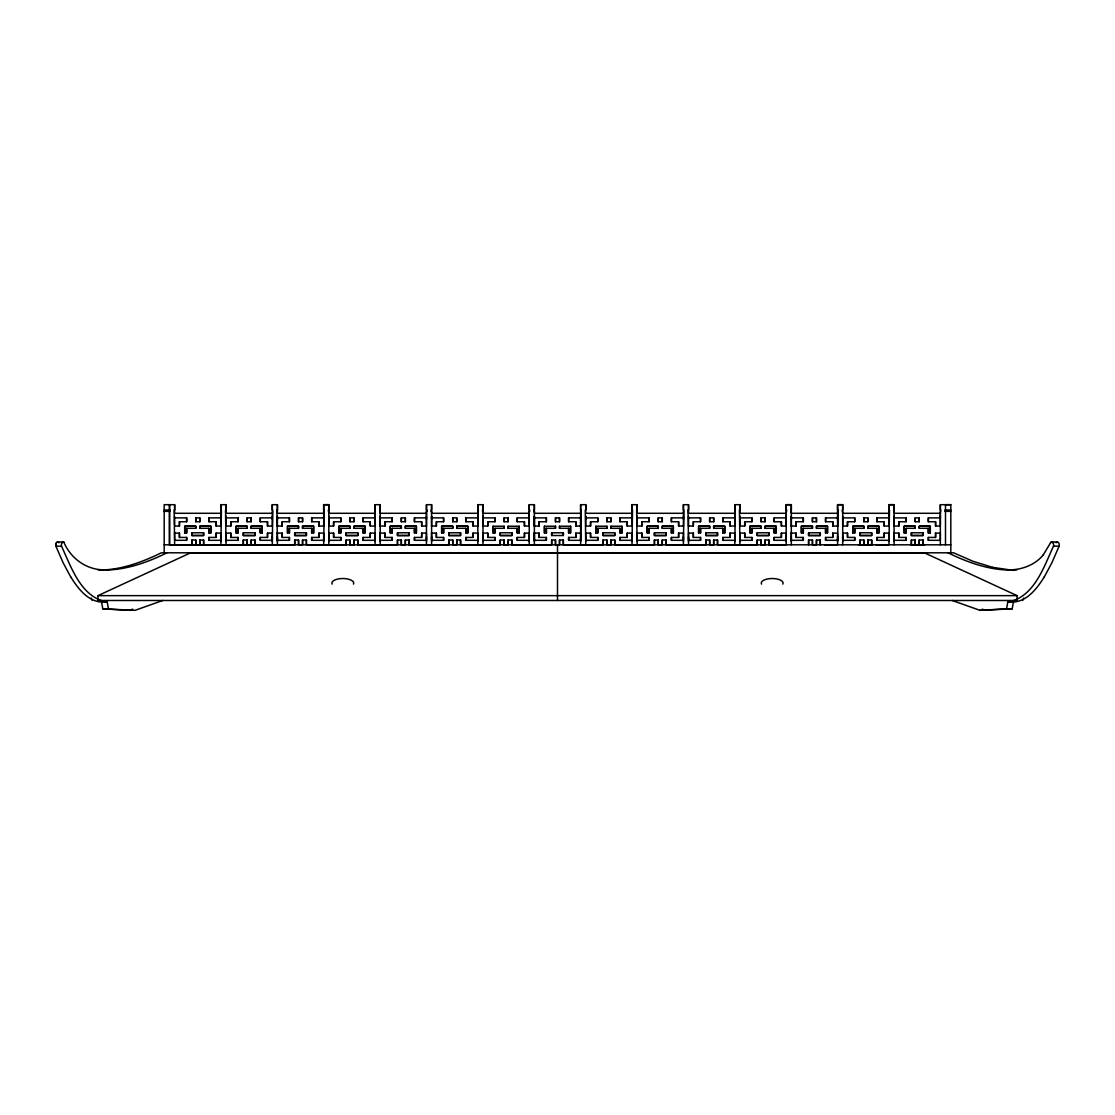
<?xml version="1.0" encoding="UTF-8"?>
<svg xmlns="http://www.w3.org/2000/svg" width="1115" height="1115" viewBox="0 0 1115 1115"><rect width="100%" height="100%" fill="white"/><g stroke="black" fill="none" stroke-linecap="round" stroke-linejoin="round"><path stroke-width="1.5" d="M97.939 595.647L97.939 600.483L1017.061 600.483L1017.061 595.647L925.185 553.193L189.829 553.193L97.939 595.647L1017.061 595.647M164.184 552.803L164.184 504.677L174.651 504.691L174.651 513.29L220.895 513.29L220.937 519.297M791.316 544.803L791.329 504.691L786.187 504.691L786.187 544.803L768.904 544.803L768.904 540.008L765.071 540.008L765.071 544.803L761.043 544.803L761.043 540.008L757.21 540.008L757.21 544.803L717.516 544.803L717.516 540.008L713.67 540.008L713.684 544.803L709.656 544.803L709.656 540.008L705.823 540.008L705.823 544.803L666.129 544.803L666.129 540.008L662.282 540.008L662.282 544.803L658.268 544.803L658.268 540.008L654.435 540.008L654.435 544.803L614.741 544.803L614.741 540.008L610.895 540.008L610.895 544.803L606.881 544.803L606.881 540.008L603.048 540.008L603.048 544.803L563.34 544.803L563.34 540.008L559.507 540.008L559.507 544.803L555.493 544.803L555.493 540.008L551.66 540.008L551.66 544.803L511.952 544.803L511.952 540.008L508.119 540.008L508.119 544.803L504.105 544.803L504.105 540.008L500.259 540.008L500.259 544.803L460.565 544.789L460.565 540.008L456.732 540.008L456.732 544.803L452.718 544.803L452.718 540.008L448.871 540.008L448.871 544.803L409.177 544.789L409.177 540.008L405.344 540.008L405.344 544.789L401.33 544.789L401.33 540.008L397.484 540.008L397.484 544.789L357.79 544.803L357.79 540.008L353.957 540.008L353.957 544.803L349.929 544.803L349.929 540.008L346.096 540.008L346.096 544.803L306.402 544.803L306.402 540.008L302.555 540.008L302.555 544.803L298.541 544.803L298.541 540.008L294.708 540.008L294.708 544.803L169.508 544.803L169.508 504.691L169.508 510.029M174.135 510.015L174.651 544.803M174.609 532.51L174.651 540.148M174.609 524.872L174.637 516.287M174.651 540.315L186.651 540.301L186.651 537.43L179.431 537.43L179.431 533.095L174.651 533.109M174.651 526.043L179.431 526.029L179.445 521.736L186.651 521.736L186.651 517.876L174.651 517.89M184.714 532.942L184.714 526.224L195.766 526.224L195.766 528.301L186.651 528.301L186.651 532.942L184.714 532.942L184.714 526.238L195.766 526.238L195.766 528.301M186.651 540.301L186.651 537.43M186.651 532.942L186.651 528.287M191.933 540.008L191.933 544.789L191.933 540.008L195.766 540.008L195.766 544.803L195.766 540.008M191.933 532.789L191.933 535.521L203.627 535.521L203.627 532.789L191.933 532.789L191.933 535.521L203.627 535.521L203.613 532.789M195.766 521.736L195.766 517.876L199.78 517.876L199.78 521.736L195.766 521.736L195.766 517.89M199.78 540.008L199.78 544.789L199.78 540.008L203.613 540.008L203.627 544.803L203.613 540.008M199.78 528.301L199.78 526.224L210.833 526.224L210.833 532.942L208.895 532.942L208.895 528.301L199.78 528.301L199.78 526.238L210.833 526.238L210.833 532.942M220.895 540.301L208.895 540.315L208.895 537.43L216.115 537.43L216.115 533.095L220.895 533.095L220.895 541.444M208.895 532.942L208.895 528.301M220.895 526.029L216.115 526.029L216.115 521.736L208.895 521.736L208.895 517.876L220.895 517.876M220.895 526.392L220.895 516.357M220.895 513.29L220.895 504.691L226.038 504.691L226.038 513.29L272.297 513.29L272.325 519.297M220.895 510.015L220.895 504.691M225.523 510.015L226.038 544.803M226.038 541.458L225.997 532.51M226.038 526.405L226.038 516.37M226.038 540.315L238.039 540.301L238.039 537.444L230.833 537.444L230.833 533.095L226.038 533.109M226.038 526.043L230.833 526.029L230.833 521.736L238.039 521.736L238.039 517.876L226.038 517.89M236.101 532.942L236.101 526.224L247.154 526.224L247.154 528.301L238.039 528.301L238.039 532.942L236.101 532.942L236.101 526.238L247.154 526.238L247.154 528.301M238.039 540.301L238.039 537.43M238.039 532.942L238.039 528.287M243.321 540.008L243.321 544.789L243.321 540.008L247.154 540.008L247.154 544.803L247.154 540.008M243.321 532.789L243.321 535.521L255.014 535.521L255.014 532.789L243.321 532.789L243.321 535.521L255.014 535.521L255.014 532.789M247.154 521.736L247.154 517.876L251.168 517.876L251.168 521.736L247.154 521.75L247.154 517.89M251.168 540.008L251.168 544.789L251.168 540.008L255.014 540.008L255.014 544.803L255.014 540.008M251.168 528.301L251.168 526.224L262.22 526.224L262.22 532.942L260.283 532.942L260.283 528.301L251.168 528.301L251.168 526.238L262.22 526.238L262.22 532.942M272.283 540.301L260.283 540.315L260.283 537.43L267.502 537.43L267.502 533.095L272.283 533.095L272.283 541.458M260.283 532.942L260.283 528.301M272.283 526.029L267.502 526.043L267.502 521.736L260.283 521.75L260.297 517.876L272.297 517.876M272.283 526.405L272.297 516.357M272.297 513.29L272.283 504.691L277.426 504.691L277.426 513.29L323.685 513.29L323.712 519.297M272.297 510.015L272.297 504.691M276.91 510.015L277.426 544.803M277.426 541.458L277.384 532.51M277.426 526.405L277.426 516.37M277.426 540.315L289.426 540.301L289.426 537.43L282.22 537.43L282.22 533.095L277.426 533.109M277.426 526.043L282.22 526.029L282.22 521.736L289.426 521.736L289.426 517.876L277.426 517.89M287.503 532.942L287.503 526.224L298.541 526.224L298.541 528.301L289.426 528.301L289.426 532.942L287.503 532.942L287.503 526.238L298.541 526.238L298.541 528.301M289.426 540.301L289.426 537.43M289.426 532.942L289.426 528.301M294.708 544.789L294.708 540.008M294.708 532.789L294.708 535.521L306.402 535.521L306.402 532.789L294.708 532.789L294.708 535.521L306.402 535.521L306.402 532.789M298.541 544.789L298.541 540.008M298.541 521.736L298.541 517.876L302.569 517.876L302.569 521.736L298.541 521.736L298.541 517.89M302.555 544.789L302.555 540.008M302.555 528.301L302.555 526.224L313.608 526.224L313.608 532.942L311.684 532.942L311.684 528.301L302.555 528.301L302.555 526.238L313.608 526.238L313.608 532.942M306.402 544.789L306.402 540.008M323.685 540.301L311.684 540.315L311.684 537.43L318.89 537.43L318.89 533.095L323.685 533.095L323.685 541.458M311.684 532.942L311.684 528.301M323.685 526.029L318.89 526.029L318.89 521.736L311.684 521.736L311.684 517.876L323.685 517.876M323.685 526.405L323.685 516.37M323.685 513.29L323.671 504.691L328.813 504.691L328.813 544.803M323.685 510.015L323.685 504.691L328.813 504.691L328.813 510.015M328.312 510.015L328.813 513.29L375.072 513.29L375.1 519.297M328.813 541.458L328.786 532.51M328.813 526.405L328.813 516.37M328.813 540.315L340.814 540.301L340.814 537.43L333.608 537.43L333.608 533.095L328.813 533.095M328.813 526.029L333.608 526.029L333.608 521.736L340.814 521.736L340.814 517.876L328.813 517.89M338.89 532.942L338.89 526.224L349.929 526.224L349.929 528.301L340.814 528.301L340.814 532.942L338.89 532.942L338.89 526.224L349.929 526.224L349.929 528.301M340.814 540.301L340.814 537.43M340.814 532.942L340.814 528.301M346.096 544.789L346.096 540.008M346.096 532.789L346.096 535.521L357.79 535.521L357.79 532.789L346.096 532.789L346.096 535.521L357.79 535.521L357.79 532.789M349.929 544.789L349.929 540.008M349.929 521.736L349.929 517.876L353.957 517.876L353.957 521.736L349.929 521.736L349.929 517.876M353.957 544.789L353.957 540.008M353.957 528.301L353.957 526.224L364.995 526.224L364.995 532.942L363.072 532.942L363.072 528.301L353.957 528.301L353.957 526.224L364.995 526.224M357.79 544.789L357.79 540.008M375.072 540.301L363.072 540.301L363.072 537.43L370.278 537.43L370.278 533.095L375.072 533.095L375.072 541.444M363.072 532.942L363.072 528.301M375.072 526.029L370.278 526.029L370.278 521.736L363.072 521.736L363.072 517.876L375.072 517.876M364.995 532.942L364.995 526.224M375.072 526.392L375.072 516.37M375.072 513.29L375.072 504.691L380.215 504.691L380.201 544.803M375.072 504.691L375.072 544.803M380.201 541.444L380.173 532.524M380.201 526.405L380.201 516.37M380.201 540.301L392.201 540.301L392.201 537.43L384.996 537.43L384.996 533.095L380.201 533.095M380.201 526.029L384.996 526.029L384.996 521.736L392.201 521.736L392.201 517.876L380.201 517.876M390.278 532.942L390.278 526.224L401.316 526.224L401.33 528.301L392.201 528.301L392.201 532.942L390.278 532.942L390.278 526.224L401.33 526.224L401.316 528.287M392.201 540.301L392.201 537.43M392.201 532.942L392.201 528.301M397.484 544.789L397.484 540.008M397.484 532.789L397.484 535.521L409.177 535.521L409.177 532.789L397.484 532.789L397.484 535.521L409.177 535.507L409.177 532.789M401.316 544.789L401.33 540.008M401.33 521.736L401.33 517.876L405.344 517.876L405.344 521.736L401.316 521.736L401.316 517.876M405.344 544.789L405.344 540.008M405.344 528.301L405.344 526.224L416.383 526.224L416.383 532.942L414.459 532.942L414.459 528.287L405.344 528.287L405.344 526.224L416.383 526.224L416.383 532.942M409.177 544.803L409.177 540.008M426.46 540.301L414.459 540.301L414.459 537.43L421.665 537.43L421.665 533.095L426.46 533.095L426.46 541.458M414.459 532.942L414.459 528.301M426.46 526.029L421.665 526.029L421.665 521.736L414.459 521.736L414.459 517.876L426.46 517.876M426.46 526.405L426.46 516.37M426.488 519.283L426.46 504.677L431.603 504.691L431.603 544.803M426.46 510.015L426.46 504.691M431.087 511.353L431.087 510.015M431.603 541.458L431.561 532.524M431.603 526.405L431.603 516.37M431.603 511.353L431.603 513.29L477.847 513.29L477.889 519.297M431.603 540.301L443.589 540.301L443.603 537.43L436.383 537.43L436.383 533.095L431.603 533.095M431.589 526.029L436.383 526.029L436.383 521.736L443.603 521.736L443.603 517.876L431.589 517.876M441.665 532.942L441.665 526.224L452.718 526.224L452.718 528.301L443.589 528.301L443.589 532.942L441.665 532.942L441.665 526.224L452.718 526.224L452.718 528.301M443.589 540.301L443.603 537.43M443.603 532.942L443.603 528.301M448.871 544.803L448.871 540.008M448.871 532.789L448.871 535.521L460.565 535.521L460.565 532.789L448.871 532.789L448.871 535.521L460.565 535.521L460.565 532.789M452.718 544.803L452.718 540.008M452.718 521.736L452.718 517.876L456.732 517.876L456.732 521.736L452.718 521.736L452.718 517.876M456.732 544.803L456.732 540.008M456.732 528.301L456.732 526.224L467.784 526.224L467.784 532.942L465.847 532.942L465.847 528.301L456.732 528.301L456.732 526.224M460.565 544.803L460.565 540.008M477.847 540.315L465.847 540.301L465.847 537.43L473.053 537.43L473.053 533.095L477.847 533.095L477.847 541.458M465.847 532.942L465.847 528.301M477.847 526.029L473.053 526.029L473.053 521.736L465.847 521.736L465.847 517.876L477.847 517.89M467.784 532.942L467.784 526.224L456.732 526.224M477.847 526.405L477.847 516.37M477.847 513.29L477.847 504.691L482.99 504.691L482.99 544.803M477.847 510.015L477.847 504.691M482.474 511.353L482.474 510.015M482.99 541.458L482.948 532.524M482.99 526.405L482.99 516.37M482.99 511.353L482.99 513.29L529.235 513.29L529.277 519.297M482.99 540.315L494.99 540.315L494.99 537.43L487.771 537.43L487.771 533.095L482.99 533.095M482.99 526.029L487.771 526.029L487.771 521.736L494.99 521.736L494.99 517.89L482.99 517.89M493.053 532.942L493.053 526.238L504.105 526.238L504.105 528.301L494.99 528.301L494.99 532.942L493.053 532.942L493.053 526.224M494.99 540.315L494.99 537.43M494.99 532.942L494.99 528.301M500.259 544.803L500.259 540.008M500.259 532.789L500.259 535.521L511.952 535.521L511.952 532.789L500.259 532.789L500.259 535.521L511.952 535.521L511.952 532.789M504.105 544.803L504.105 540.008M504.105 521.736L504.105 517.89M508.119 544.803L508.119 540.008M508.119 528.301L508.119 526.238L519.172 526.238L519.172 532.942L517.235 532.942L517.235 528.301L508.119 528.301L508.119 526.224M508.119 521.736L508.119 517.89L504.105 517.876L504.105 521.736L508.119 521.736L508.119 517.876M511.952 544.803L511.952 540.008M529.235 540.315L517.235 540.301L517.235 537.43L524.454 537.43L524.454 533.109L529.235 533.109L529.235 541.458M517.235 532.942L517.235 528.301M529.235 526.043L524.44 526.029L524.454 521.736L517.235 521.736L517.235 517.89L529.235 517.89M529.235 526.405L529.235 516.37M529.235 513.29L529.235 504.691L534.378 504.691L534.378 544.803M529.235 510.029L529.235 504.691M533.862 511.353L533.862 510.015M534.336 532.524L534.378 540.162M534.336 524.872L534.364 516.287M534.378 541.458L534.378 533.095L539.158 533.095L539.158 537.43L546.378 537.43L546.378 540.315L534.378 540.315M534.378 526.405L534.378 516.37M534.378 511.353L534.378 513.29L580.622 513.29L580.622 540.162M539.158 537.43L539.158 533.095M534.378 526.043L539.158 526.029L539.158 521.736L546.378 521.736L546.378 517.876L534.378 517.89M544.441 532.942L544.441 526.224L555.493 526.224L555.493 528.301L546.378 528.301L546.378 532.942L544.441 532.942L544.441 526.238M546.378 540.301L546.378 537.43M546.378 532.942L546.378 528.301M551.66 544.803L551.66 540.008M551.66 535.521L551.66 532.789L563.34 532.789L563.34 535.521L551.66 535.521L551.66 532.789M555.493 544.803L555.493 540.008M555.493 521.736L555.493 517.876L559.507 517.876L559.507 521.736L555.493 521.736L555.493 517.89M557.5 600.483L557.5 553.193M559.507 544.803L559.507 540.008M559.507 528.301L559.507 526.224L570.559 526.224L570.559 532.942L568.622 532.942L568.622 528.301L559.507 528.301L559.507 526.238M563.34 544.803L563.34 540.008M580.622 540.315L568.622 540.315L568.622 537.43L575.842 537.43L575.842 533.095L580.622 533.095L580.622 541.444M568.622 532.942L568.622 528.301M580.622 526.029L575.842 526.029L575.842 521.736L568.622 521.736L568.622 517.876L580.622 517.89M580.622 526.405L580.622 516.37M580.622 513.29L580.622 504.691L585.765 504.691L585.765 513.29L632.01 513.29L632.052 519.297M580.622 510.015L580.622 504.691M585.25 510.015L585.765 544.803M585.765 541.458L585.723 532.524M585.765 526.405L585.765 516.37M585.765 540.315L597.765 540.301L597.765 537.444L590.546 537.444L590.546 533.095L585.765 533.109M585.765 526.043L590.56 526.029L590.56 521.736L597.765 521.736L597.765 517.876L585.765 517.89M595.828 532.942L595.828 526.238L606.881 526.224L606.881 528.301L597.765 528.301L597.765 532.942L595.828 532.942L595.828 526.224M597.765 540.301L597.765 537.43M603.048 544.803L603.048 540.008M603.048 532.789L603.048 535.521L614.741 535.521L614.741 532.789L603.048 532.789L603.048 535.521L614.741 535.521L614.741 532.789M606.881 544.803L606.881 540.008M606.881 521.736L606.881 517.876L610.895 517.876L610.895 521.736L606.881 521.75L606.881 517.89M610.895 544.803L610.895 540.008M610.895 528.301L610.895 526.224M614.741 544.803L614.741 540.008M632.01 540.301L620.01 540.315L620.01 537.43L627.229 537.43L627.229 533.095L632.01 533.095L632.01 541.444M620.01 532.942L620.01 528.301L610.895 528.301L610.895 526.238L621.947 526.224L621.947 532.942L620.01 532.942L620.01 528.301M632.01 526.029L627.229 526.043L627.229 521.736L620.01 521.75L620.01 517.876L632.01 517.876M632.01 526.392L632.01 516.357M632.01 513.29L632.01 504.691L637.153 504.691L637.153 513.29L683.411 513.29L683.439 519.297M632.01 510.015L632.01 504.677M636.637 510.015L637.153 544.803M637.153 541.458L637.111 532.51M637.153 526.405L637.153 516.37M637.153 540.315L649.153 540.301L649.153 537.43L641.947 537.43L641.947 533.095L637.153 533.109M637.153 526.043L641.947 526.029L641.947 521.736L649.153 521.736L649.153 517.876L637.153 517.89M647.216 532.942L647.216 526.224L658.268 526.224L658.268 528.301L649.153 528.301L649.153 532.942L647.216 532.942L647.216 526.238L658.268 526.238L658.268 528.301M649.153 540.301L649.153 537.43M649.153 532.942L649.153 528.287M654.435 544.789L654.435 540.008M654.435 532.789L654.435 535.521L666.129 535.521L666.129 532.789L654.435 532.789L654.435 535.521L666.129 535.521L666.129 532.789M658.268 544.789L658.268 540.008M658.268 521.736L658.268 517.876L662.282 517.876L662.282 521.736L658.268 521.736L658.268 517.89M662.282 544.789L662.282 540.008M662.282 528.301L662.282 526.224L673.335 526.224L673.335 532.942L671.397 532.942L671.397 528.301L662.282 528.301L662.282 526.238L673.335 526.238L673.335 532.942M666.129 544.789L666.129 540.008M683.397 540.301L671.411 540.315L671.397 537.43L678.617 537.43L678.617 533.095L683.397 533.095L683.397 541.444M671.411 532.942L671.411 528.301M683.411 526.029L678.617 526.029L678.617 521.736L671.397 521.736L671.411 517.876L683.411 517.876M683.411 526.392L683.411 516.357M683.411 513.29L683.397 504.691L688.54 504.691L688.54 513.29L734.799 513.29L734.827 519.297M683.411 510.015L683.411 504.677M688.025 510.015L688.54 544.803M688.54 541.458L688.54 533.095L693.335 533.095L693.335 537.43L700.541 537.43L700.541 540.315L688.54 540.315M688.54 526.405L688.54 516.37M693.335 537.43L693.335 533.095M688.54 526.029L693.335 526.029L693.335 521.736L700.541 521.736L700.541 517.876L688.54 517.89M698.617 532.942L698.617 526.224L709.656 526.224L709.656 528.287L700.541 528.301L700.541 532.942L698.617 532.942L698.617 526.224L709.656 526.224L709.656 528.301M700.541 540.301L700.541 537.43M700.541 532.942L700.541 528.287M705.823 544.789L705.823 540.008M705.823 532.789L705.823 535.507L717.516 535.521L717.516 532.789L705.823 532.789L705.823 535.521L717.516 535.507L717.516 532.789M709.656 544.789L709.656 540.008M709.656 521.736L709.656 517.876L713.684 517.876L713.684 521.736L709.656 521.736L709.656 517.876M713.67 544.789L713.67 540.008M713.684 528.287L713.684 526.224L724.722 526.224L724.722 532.942L722.799 532.942L722.799 528.301L713.67 528.301L713.67 526.224L724.722 526.224L724.722 532.942M717.516 544.789L717.516 540.008M734.799 540.301L722.799 540.301L722.799 537.43L730.004 537.43L730.004 533.095L734.799 533.095L734.799 541.458M722.799 532.942L722.799 528.287M734.799 526.029L730.004 526.029L730.004 521.736L722.799 521.736L722.799 517.876L734.799 517.876M734.799 526.405L734.799 516.37M734.799 513.29L734.785 504.691L739.928 504.691L739.928 513.29L786.187 513.29L786.214 519.297M734.799 510.015L734.799 504.691M739.426 510.015L739.928 544.803M739.928 541.458L739.9 532.524M739.928 526.405L739.928 516.357M739.928 540.315L751.928 540.301L751.928 537.43L744.722 537.43L744.722 533.095L739.928 533.095M739.928 526.029L744.722 526.029L744.722 521.736L751.928 521.736L751.928 517.876L739.928 517.89M750.005 532.942L750.005 526.224L761.043 526.224L761.043 528.301L751.928 528.301L751.928 532.942L750.005 532.942L750.005 526.224L761.043 526.224L761.043 528.301M751.928 540.301L751.928 537.43M751.928 532.942L751.928 528.301M757.21 544.803L757.21 540.008M757.21 532.789L757.21 535.521L768.904 535.521L768.904 532.789L757.21 532.789L757.21 535.521L768.904 535.521L768.904 532.789M761.043 544.803L761.043 540.008M761.043 521.736L761.043 517.876L765.071 517.876L765.071 521.736L761.043 521.736L761.043 517.876M765.071 544.803L765.071 540.008M765.071 528.301L765.071 526.224L776.11 526.224L776.11 532.942L774.186 532.942L774.186 528.301L765.071 528.301L765.071 526.224L776.11 526.224L776.11 532.942M768.904 544.803L768.904 540.008M786.187 540.315L774.186 540.301L774.186 537.43L781.392 537.43L781.392 533.095L786.187 533.095L786.187 541.458M774.186 532.942L774.186 528.301M786.187 526.029L781.392 526.029L781.392 521.736L774.186 521.736L774.186 517.876L786.187 517.89M786.187 526.405L786.187 516.37M786.187 513.29L786.702 510.015M786.187 510.015L786.187 504.691L791.316 504.691L791.316 510.015M790.814 510.015L791.329 513.29L837.574 513.29L837.602 519.297M791.316 541.458L791.288 532.524M791.316 526.405L791.329 516.37M791.316 540.315L803.316 540.315L803.316 537.43L796.11 537.43L796.11 533.095L791.316 533.095M791.316 526.029L796.11 526.029L796.11 521.736L803.316 521.736L803.316 517.89L791.316 517.89M801.392 532.942L801.392 526.238L812.445 526.224L812.445 528.301L803.316 528.301L803.316 532.942L801.392 532.942L801.392 526.224L812.445 526.238L812.445 528.301M803.316 540.315L803.316 537.43M803.316 532.942L803.316 528.301M808.598 540.008L808.598 544.803L808.598 540.008L812.445 540.008L812.445 544.803L816.459 544.803L816.459 540.008L820.292 540.008L820.292 544.803L820.292 540.008M808.598 532.789L808.598 535.521L820.292 535.521L820.292 532.789L808.598 532.789L808.598 535.521L820.292 535.521L820.292 532.789M812.445 544.803L812.445 540.008M812.445 521.736L812.445 517.89L816.459 517.89L816.459 521.736L812.431 521.736L812.431 517.876M816.459 544.803L816.459 540.008M816.459 528.301L816.459 526.238L827.497 526.224L827.497 532.942L825.574 532.942L825.574 528.301L816.459 528.301L816.459 526.224L827.511 526.238L827.497 532.942M837.574 540.315L825.574 540.301L825.574 537.43L832.78 537.43L832.78 533.109L837.574 533.109L837.574 541.458M825.574 532.942L825.574 528.301M837.574 526.043L832.78 526.029L832.78 521.736L825.574 521.736L825.574 517.89L837.574 517.89M837.574 526.405L837.574 516.37M837.574 513.29L837.574 504.691L842.703 504.691L842.717 544.803M837.574 510.029L837.574 504.691L842.717 504.691L842.703 510.015M842.201 510.029L842.717 513.29L888.962 513.304L889.003 519.297M842.717 541.458L842.675 532.524M842.717 526.405L842.717 516.37M842.717 540.315L854.717 540.315L854.717 537.43L847.498 537.43L847.498 533.109L842.717 533.095M842.717 526.029L847.498 526.043L847.498 521.736L854.717 521.75L854.717 517.89L842.717 517.89M852.78 532.942L852.78 526.238L863.832 526.224L863.832 528.301L854.717 528.301L854.717 532.942L852.78 532.942L852.78 526.224L863.832 526.238L863.832 528.301M854.717 540.315L854.717 537.444M854.717 532.942L854.717 528.301M859.986 540.008L859.986 544.803L859.986 540.008L863.832 540.008L863.832 544.803L863.832 540.008M859.986 532.789L859.986 535.521L871.679 535.521L871.679 532.789L859.986 532.789L859.986 535.521L871.679 535.521L871.679 532.789M863.832 521.75L863.832 517.89L867.846 517.89L867.846 521.75L863.832 521.736L863.832 517.876M867.846 540.008L867.846 544.803L867.846 540.008L871.679 540.008L871.679 544.803L871.679 540.008M867.846 528.301L867.846 526.238L878.899 526.224L878.899 532.942L876.961 532.942L876.961 528.301L867.846 528.301L867.846 526.224L878.899 526.238L878.899 532.942M888.962 540.315L876.961 540.301L876.961 537.444L884.167 537.444L884.167 533.109L888.962 533.109L888.962 541.458M876.961 532.942L876.961 528.301M888.962 526.043L884.167 526.029L884.167 521.75L876.961 521.736L876.961 517.89L888.962 517.89M888.962 526.405L888.962 516.37M888.962 513.304L888.962 504.691L894.105 504.691L894.105 544.803M888.962 510.029L888.962 504.691L894.105 504.691L894.105 510.015M893.589 510.015L894.105 513.29L940.349 513.29L940.349 544.803M894.105 541.458L894.063 532.524M894.105 526.405L894.105 516.37M894.105 540.315L906.105 540.315L906.105 537.43L898.885 537.43L898.885 533.095L894.105 533.095M894.105 526.029L898.885 526.029L898.885 521.736L906.105 521.736L906.105 517.89L894.105 517.89M904.167 532.942L904.167 526.238L915.22 526.224L915.22 528.301L906.105 528.301L906.105 532.942L904.167 532.942L904.167 526.224L915.22 526.238L915.22 528.301M906.105 540.315L906.105 537.43M906.105 532.942L906.105 528.301M911.373 540.008L911.373 544.803L911.387 540.008L915.22 540.008L915.22 544.803L915.22 540.008M911.387 532.789L911.387 535.521L923.067 535.521L923.067 532.789L911.373 532.789L911.373 535.521L923.067 535.521L923.067 532.789M915.22 521.736L915.22 517.89L919.234 517.89L919.234 521.736L915.22 521.736L915.22 517.876M919.234 540.008L919.234 544.803L919.234 540.008L923.067 540.008L923.067 544.803L923.067 540.008M919.234 528.301L919.234 526.238L930.286 526.224L930.286 532.942L928.349 532.942L928.349 528.301L919.234 528.301L919.234 526.224L930.286 526.238L930.286 532.942M940.349 540.315L928.349 540.301L928.349 537.43L935.569 537.43L935.569 533.109L940.349 533.109L940.349 540.162M928.349 532.942L928.349 528.301M940.349 526.043L935.569 526.029L935.569 521.736L928.349 521.736L928.349 517.89L940.349 517.89L940.349 504.691L950.816 504.691L950.816 552.803M940.349 524.872L940.349 516.426M940.349 513.29L940.865 510.015M940.349 510.029L940.349 504.691M225.997 519.283L226.024 516.287M277.398 519.297L277.412 516.287M328.786 519.297L328.8 516.287M380.173 519.297L380.187 516.287M431.561 519.297L431.575 516.287M482.948 519.297L482.962 516.301M585.723 519.297L585.751 516.287M637.111 519.283L637.139 516.287M739.9 519.297L739.914 516.287M791.288 519.297L791.302 516.301M842.675 519.297L842.689 516.301M894.063 519.297L894.077 516.301M220.895 540.162L220.937 536.719M272.283 540.162L272.325 536.719M323.685 540.162L323.712 536.719M375.072 540.162L375.1 536.719M426.46 540.148L426.501 536.719M477.847 540.162L477.889 536.719M529.235 540.162L529.277 536.719M632.01 540.162L632.052 536.719M683.397 540.162L683.439 536.719M734.799 540.162L734.827 536.719M786.187 540.162L786.214 536.719M837.574 540.162L837.616 536.719M888.962 540.162L889.003 536.719M952.266 600.497L979.932 610.323L1006.58 608.846L1007.779 602.1C1033.981 597.487 1043.668 567.284 1053.48 546.197A3.038 2.146 -90 0 0 1051.236 541.988L1050.539 542.782M979.932 610.323L1012.197 608.846L1013.396 602.1C1027.807 600.999 1037.284 588.037 1044.351 576.803M1052.825 542.615A3.038 2.146 90 0 0 1051.236 541.988L1056.853 541.988A3.038 2.146 -90 0 1 1059.097 546.197L1051.78 562.991L1044.351 576.803M1050.539 542.782L1043.222 554.977M1022.678 600.483L1023.793 598.072M1056.156 542.782L1056.853 541.988M1043.236 554.977C1035.473 564.385 1023.445 569.235 1011.444 569.835M166.999 552.803C145.591 563.298 122.12 571.535 97.939 569.835M132.713 609.152L129.452 610.323L102.803 608.846L101.604 602.1C87.193 600.999 77.716 588.023 70.649 576.789M162.734 600.497L135.068 610.323L102.803 608.846M105.423 569.835C125.089 568.511 143.793 561.319 161.382 552.803L953.618 552.803L972.851 561.235L992.573 567.34M1017.061 569.835C992.88 571.535 969.409 563.298 948.001 552.803M950.816 504.691L945.492 504.691L945.492 544.803M164.184 510.015L170.024 510.029L170.024 511.353L164.184 511.353M950.816 510.029L944.976 510.015L944.976 511.353L950.816 511.353M426.46 513.29L380.201 513.29L380.201 504.691M824.598 544.803L837.574 544.803L838.09 510.015M858.592 544.817L872.501 544.817M875.986 544.803L888.962 544.803L889.477 510.015M910.732 544.817L924.628 544.817M164.184 544.817L950.816 544.817M103.556 569.821C85.939 569.695 70.329 557.96 63.764 541.988A3.038 2.146 -90 0 0 61.52 546.197L55.903 546.197L63.221 562.991L70.649 576.803M1053.48 546.197L1059.097 546.197M101.604 602.1L107.221 602.1L108.42 608.846M1007.779 602.1L1013.396 602.1M1006.58 608.846L1012.197 608.846M1009.577 569.849L992.573 567.34M107.221 602.1C81.033 597.487 71.332 567.284 61.52 546.197M982.287 609.166L985.548 610.323M58.844 542.782L58.147 541.988A3.038 2.146 90 0 0 55.903 546.183A3.038 2.146 -90 0 1 58.147 541.988L63.764 541.988A3.038 2.146 90 0 0 62.175 542.601M91.207 598.058L92.322 600.483M894.063 536.719L894.105 540.162M842.675 536.719L842.717 540.162M791.288 536.719L791.316 540.162M739.9 536.719L739.928 540.162M688.499 536.719L688.54 540.148M637.111 536.719L637.153 540.148M585.723 536.719L585.765 540.162M482.948 536.719L482.99 540.162M431.561 536.719L431.603 540.162M380.173 536.719L380.201 540.162M328.786 536.719L328.813 540.162M277.384 536.719L277.426 540.148M225.997 536.719L226.038 540.148M935.569 521.736L935.569 526.029M935.569 533.095L935.569 537.43M928.349 517.876L928.349 521.736M928.349 537.43L928.349 540.301M919.234 517.876L919.234 521.736M906.105 517.89L906.105 521.736M898.885 521.736L898.885 526.029M898.885 533.095L898.885 537.43M884.167 521.736L884.167 526.029M884.167 533.095L884.167 537.43M876.961 517.876L876.961 521.736M876.961 537.43L876.961 540.301M867.846 517.876L867.846 521.736M854.703 517.89L854.703 521.736M847.498 521.736L847.498 526.029M847.498 533.095L847.498 537.43M832.78 521.736L832.78 526.029M832.78 533.095L832.78 537.43M825.574 517.876L825.574 521.736M825.574 537.43L825.574 540.301M816.459 517.876L816.459 521.736M803.316 517.89L803.316 521.736M796.11 521.736L796.11 526.029M796.11 533.095L796.11 537.43M781.392 521.736L781.392 526.029M781.392 533.095L781.392 537.43M774.186 517.876L774.186 521.736M774.186 537.43L774.186 540.301M765.071 517.876L765.071 521.736M751.928 517.89L751.928 521.736M744.722 521.736L744.722 526.029M744.722 533.095L744.722 537.43M739.928 504.691L739.928 510.015M735.301 510.015L734.799 544.803M730.004 521.736L730.004 526.029M730.004 533.095L730.004 537.43M722.799 517.876L722.799 521.736M722.799 537.43L722.799 540.301M713.67 517.876L713.67 521.736M700.541 517.89L700.541 521.736M693.335 521.736L693.335 526.029M688.54 504.691L688.54 510.015M683.913 510.015L683.397 544.803M678.617 521.736L678.617 526.029M678.617 533.109L678.617 537.43M671.397 517.89L671.397 521.736M671.397 537.43L671.411 540.315M662.282 517.89L662.282 521.736M649.153 517.89L649.153 521.736M641.947 521.736L641.947 526.043M641.947 533.109L641.947 537.43M637.153 504.691L637.153 510.029M632.526 510.029L632.01 544.803M627.229 521.75L627.229 526.043M627.229 533.109L627.229 537.444M621.947 526.238L621.947 532.942M620.01 517.89L620.01 521.75M620.01 537.444L620.01 540.315M610.895 517.89L610.895 521.75M606.881 526.238L606.881 528.301M597.765 517.89L597.765 521.75M597.765 528.301L597.765 532.942M590.546 521.75L590.546 526.043M590.546 533.109L590.546 537.444M585.765 504.691L585.765 510.029M581.138 510.015L580.622 544.803M575.842 521.736L575.842 526.029M575.842 533.095L575.842 537.43M570.559 526.238L570.559 532.942M568.622 517.89L568.622 521.736M568.622 537.43L568.622 540.315M563.34 532.789L563.34 535.521M559.507 517.89L559.507 521.736M557.5 544.817L557.5 552.803M555.493 526.238L555.493 528.301M546.378 517.89L546.378 521.736M539.158 521.736L539.158 526.043M534.378 504.691L534.378 510.029M529.75 510.015L529.75 511.353M529.235 511.353L529.235 544.803M524.44 521.736L524.44 526.029M524.454 533.095L524.454 537.43M519.172 526.224L519.172 532.942M517.235 517.876L517.235 521.736M517.235 537.43L517.235 540.301M504.105 526.224L504.105 528.301M494.99 517.876L494.99 521.736M487.771 521.736L487.771 526.029M487.771 533.095L487.771 537.43M482.99 504.691L482.99 510.015M478.363 510.015L478.363 511.353M477.847 511.353L477.847 544.803M473.053 521.736L473.053 526.029M473.053 533.095L473.053 537.43M465.847 517.876L465.847 521.736M465.847 537.43L465.847 540.301M456.732 517.876L456.732 521.736M443.589 517.876L443.589 521.736M436.383 521.736L436.383 526.029M436.383 533.095L436.383 537.43M431.589 504.677L431.589 510.015M426.975 510.015L426.975 511.353M426.46 511.339L426.46 544.803M421.665 521.736L421.665 526.029M421.665 533.095L421.665 537.43M414.459 517.876L414.459 521.736M414.459 537.43L414.459 540.301M405.344 517.876L405.344 521.736M392.201 517.876L392.201 521.736M384.996 521.736L384.996 526.029M384.996 533.095L384.996 537.43M370.278 521.736L370.278 526.029M370.278 533.095L370.278 537.43M363.072 517.876L363.072 521.736M363.072 537.43L363.072 540.301M353.957 517.876L353.957 521.736M340.814 517.89L340.814 521.736M333.608 521.736L333.608 526.029M333.608 533.095L333.608 537.43M324.186 510.015L323.685 544.803M318.89 521.736L318.89 526.029M318.89 533.109L318.89 537.43M311.684 517.89L311.684 521.736M311.684 537.43L311.684 540.315M302.555 517.89L302.555 521.736M289.426 517.89L289.426 521.736M282.22 521.736L282.22 526.043M282.22 533.109L282.22 537.43M277.426 504.691L277.426 510.029M272.799 510.029L272.283 544.803M267.502 521.75L267.502 526.043M267.502 533.109L267.502 537.444M260.283 517.89L260.283 521.75M260.283 537.444L260.283 540.315M251.168 517.89L251.168 521.75M238.039 517.89L238.039 521.75M230.833 521.75L230.833 526.043M230.833 533.109L230.833 537.444M226.038 504.691L226.038 510.029M221.411 510.015L220.895 544.803M216.115 521.736L216.115 526.029M216.115 533.095L216.115 537.43M208.895 517.89L208.895 521.736M208.895 537.43L208.895 540.315M199.78 517.89L199.78 521.736M186.651 517.89L186.651 521.736M179.431 521.736L179.431 526.043M179.431 533.109L179.431 537.43M174.651 504.691L174.651 510.029M169.508 511.353L169.508 544.803M332.172 584.107A10.913 4.585 0 0 1 342.821 578.518A10.913 4.585 0 0 1 353.469 584.107M761.531 584.107A10.913 4.585 0 0 1 772.179 578.518A10.913 4.585 0 0 1 782.828 584.107"/></g></svg>
